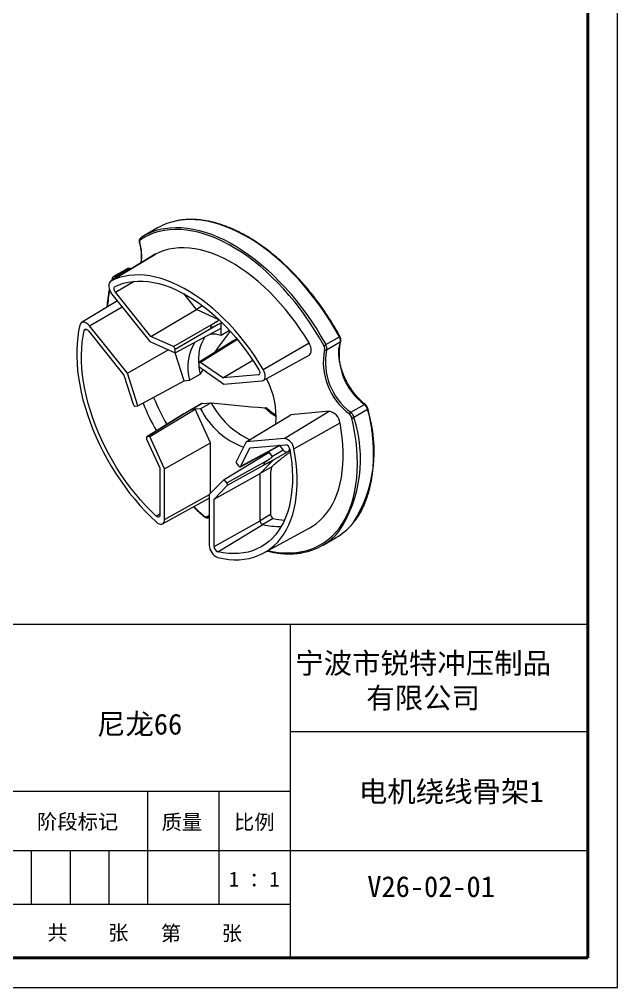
# Model space of a CAD drawing. Header units: millimetres. Extents: x 2517 to 4431, y 863 to 2540.
# Drawn here: x 3573.9 to 3614.1, y 1207.2 to 1272.3 of the extents above; entities that cross this region are included whole.
import ezdxf

# ---------------------------------------------------------------- set-up
doc = ezdxf.new("R2010")
doc.units = ezdxf.units.MM
for name, color, linetype, lineweight in [('实线', 7, 'Continuous', 25), ('引导线', 6, 'Continuous', 9), ('文本', 3, 'Continuous', 15), ('粗实线', 9, 'Continuous', 50)]:
    doc.layers.add(name, color=color, linetype=linetype, lineweight=lineweight)
doc.styles.get("Standard").update_dxf_attribs({"font": 'simfang.ttf'})

msp = doc.modelspace()

# ---------------------------------------------------------------- linework, layer by layer
at = {"color": 7, "linetype": 'Continuous', "lineweight": 25}
for p, q in [((3583.1935, 1258.2579), (3582.2743, 1257.7272)), ((3583.0291, 1256.4861), (3580.0265, 1254.6661)), ((3580.037, 1254.672), (3583.0408, 1256.4928)), ((3583.0408, 1256.4928), (3583.0291, 1256.4861)), ((3581.1517, 1255.5177), (3580.2324, 1254.9871)), ((3581.3016, 1255.5217), (3580.3824, 1254.991)), ((3580.1342, 1254.8595), (3580.0876, 1254.7031)), ((3580.1219, 1253.8127), (3582.6772, 1250.6339)), ((3582.7468, 1250.9715), (3580.3631, 1253.9369)), ((3580.4877, 1253.3576), (3578.082, 1251.8993)), ((3586.2171, 1253.0245), (3585.799, 1252.7831)), ((3582.7468, 1250.9715), (3585.799, 1252.7831)), ((3587.3044, 1252.0968), (3585.799, 1252.7831)), ((3581.1746, 1248.4959), (3578.6192, 1251.6748)), ((3584.2499, 1250.2862), (3587.094, 1251.9344)), ((3587.2111, 1251.745), (3584.367, 1250.0968)), ((3587.4606, 1251.5329), (3587.4606, 1251.8442)), ((3578.5423, 1251.3462), (3580.926, 1248.3809)), ((3584.2499, 1250.2862), (3582.7468, 1250.9715)), ((3584.367, 1249.8635), (3587.4606, 1251.5329)), ((3587.4606, 1251.043), (3587.4606, 1251.5329)), ((3588.0287, 1251.3709), (3587.4606, 1251.043)), ((3582.6772, 1250.6339), (3584.367, 1249.8635)), ((3588.3192, 1250.693), (3585.9878, 1249.2462)), ((3588.5205, 1250.8092), (3588.3192, 1250.693)), ((3590.2881, 1248.7542), (3593.3654, 1250.5325)), ((3594.4859, 1250.4231), (3595.4052, 1250.9538)), ((3595.4642, 1250.5866), (3594.545, 1250.0559)), ((3581.1746, 1248.4959), (3583.911, 1250.0714)), ((3584.367, 1249.8635), (3584.367, 1250.0968)), ((3584.9742, 1247.9951), (3584.3823, 1249.8717)), ((3590.2909, 1248.0189), (3593.3685, 1249.709)), ((3585.9581, 1249.1783), (3585.9581, 1248.945)), ((3587.5783, 1248.1824), (3586.0752, 1249.2325)), ((3587.5783, 1248.1824), (3589.581, 1249.389)), ((3580.926, 1248.3809), (3581.5408, 1246.4317)), ((3581.8657, 1246.3045), (3581.1746, 1248.4959)), ((3585.3416, 1248.028), (3586.0487, 1248.4362)), ((3585.9581, 1248.945), (3587.6479, 1247.7644)), ((3589.962, 1248.3955), (3587.5783, 1248.1824)), ((3581.8657, 1246.3045), (3584.9742, 1247.9951)), ((3584.9742, 1247.9951), (3585.3416, 1248.028)), ((3587.6479, 1247.7644), (3590.2032, 1247.9929)), ((3586.1694, 1246.4646), (3585.19, 1245.8992)), ((3586.1903, 1246.4688), (3585.4832, 1246.0606)), ((3586.7912, 1246.5225), (3586.084, 1246.1143)), ((3586.1903, 1246.4688), (3586.7912, 1246.5225)), ((3596.1653, 1245.8797), (3597.0845, 1246.4104)), ((3581.6907, 1246.2889), (3581.8657, 1246.3045)), ((3584.9624, 1245.7654), (3582.4631, 1244.231)), ((3585.2102, 1245.9109), (3582.4862, 1244.2385)), ((3582.6612, 1244.2541), (3585.7166, 1246.0815)), ((3584.9633, 1245.7637), (3585.2102, 1245.9109)), ((3585.7166, 1246.0815), (3585.4832, 1246.0606)), ((3586.084, 1246.1143), (3585.7166, 1246.0815)), ((3586.7535, 1243.8348), (3585.7166, 1246.0815)), ((3591.7059, 1244.12), (3594.7199, 1245.9436)), ((3594.7199, 1245.9436), (3592.1496, 1245.7138)), ((3597.3048, 1246.0576), (3596.3856, 1245.5269)), ((3589.1505, 1243.8915), (3592.1496, 1245.7138)), ((3592.356, 1243.4244), (3595.4481, 1245.1645)), ((3582.4534, 1244.0793), (3583.3418, 1242.1545)), ((3582.6612, 1244.2541), (3582.4862, 1244.2385)), ((3583.6599, 1242.0903), (3582.6612, 1244.2541)), ((3583.6599, 1242.0903), (3586.7535, 1243.8348)), ((3586.7535, 1240.4448), (3586.7535, 1243.8348)), ((3589.1505, 1243.8915), (3588.4594, 1242.498)), ((3591.7059, 1244.12), (3589.1505, 1243.8915)), ((3587.6639, 1241.3661), (3590.6896, 1243.2106)), ((3588.7612, 1242.2252), (3591.27, 1243.579)), ((3588.7843, 1242.25), (3589.3991, 1243.4895)), ((3589.3991, 1243.4895), (3591.7828, 1243.7027)), ((3590.6896, 1243.2106), (3590.6587, 1243.2491)), ((3590.923, 1242.9203), (3590.6896, 1243.2106)), ((3591.6301, 1243.3285), (3590.923, 1242.9203)), ((3591.9444, 1243.222), (3590.9667, 1242.6576)), ((3591.3794, 1243.6404), (3591.6301, 1243.3285)), ((3591.4114, 1243.6588), (3591.4332, 1243.6714)), ((3592.0171, 1243.2476), (3591.9444, 1243.222)), ((3587.8389, 1241.1484), (3590.7056, 1242.7385)), ((3590.7383, 1242.5415), (3587.8717, 1240.9515)), ((3590.0769, 1241.7571), (3590.9667, 1242.6576)), ((3583.3418, 1242.1545), (3583.3418, 1238.9761)), ((3583.6599, 1238.6829), (3583.6599, 1242.0903)), ((3588.4594, 1242.498), (3588.6344, 1242.2803)), ((3590.8606, 1242.2094), (3590.0769, 1241.7571)), ((3587.6639, 1241.3661), (3586.6652, 1240.3553)), ((3586.9833, 1240.0523), (3590.0769, 1241.7571)), ((3587.8389, 1241.1484), (3587.6639, 1241.3661)), ((3590.0769, 1238.5985), (3590.0769, 1241.7571)), ((3590.784, 1241.7578), (3590.784, 1239.0067)), ((3586.9833, 1240.0523), (3587.8717, 1240.9515)), ((3583.5266, 1238.3946), (3586.6042, 1240.0846)), ((3586.6652, 1240.3553), (3586.6652, 1236.948)), ((3586.9833, 1236.8739), (3586.9833, 1240.0523)), ((3586.6374, 1238.8169), (3586.6652, 1238.8329)), ((3586.6535, 1238.8278), (3586.6379, 1238.8172)), ((3586.6652, 1238.8369), (3586.6535, 1238.8278)), ((3590.784, 1239.0067), (3590.0769, 1238.5985)), ((3590.9668, 1238.745), (3590.2597, 1238.3368)), ((3586.9833, 1236.8739), (3590.0769, 1238.5985)), ((3587.2347, 1236.514), (3590.2597, 1238.3368)), ((3590.3345, 1236.4301), (3593.4122, 1238.1201)), ((3594.2733, 1236.942), (3595.1926, 1237.4727))]:
    msp.add_line(p, q, dxfattribs=at)
at = {"color": 8, "linetype": 'Continuous', "lineweight": 25}
for p, q in [((3581.3886, 1255.4917), (3581.3016, 1255.5217)), ((3580.3407, 1254.8565), (3580.3242, 1254.8626)), ((3580.3824, 1254.991), (3580.4983, 1254.952)), ((3580.1589, 1254.7888), (3580.1428, 1254.7365)), ((3580.3631, 1253.9369), (3581.6247, 1254.6744)), ((3585.799, 1252.7831), (3584.944, 1253.8467)), ((3578.6192, 1251.6748), (3580.8107, 1252.9559)), ((3587.3101, 1252.1), (3587.3044, 1252.0968)), ((3587.5322, 1251.8855), (3587.4606, 1251.8442)), ((3578.2556, 1251.3678), (3578.4053, 1251.4507)), ((3588.553, 1250.7702), (3586.0752, 1249.2325)), ((3589.962, 1248.3955), (3590.0355, 1248.4399)), ((3588.7843, 1242.25), (3591.4154, 1243.6698)), ((3583.6599, 1238.6829), (3586.6716, 1240.3618)), ((3583.0904, 1238.9064), (3583.3418, 1239.0548)), ((3586.5288, 1238.8708), (3586.6652, 1238.9621)), ((3586.6535, 1238.8278), (3586.6652, 1238.8345))]:
    msp.add_line(p, q, dxfattribs=at)
at = {"color": 8, "linetype": 'Continuous', "lineweight": 25, "flags": 128}
for points in [[(3595.4052, 1250.9538), (3595.1098, 1251.473), (3594.7999, 1251.9832), (3594.476, 1252.4833), (3594.139, 1252.9719), (3593.7898, 1253.4478), (3593.4292, 1253.9099), (3593.0581, 1254.3571), (3592.6774, 1254.7881), (3592.2881, 1255.202), (3591.8911, 1255.5977), (3591.4874, 1255.9743), (3591.0781, 1256.3308), (3590.664, 1256.6662), (3590.2464, 1256.9799), (3589.8261, 1257.271), (3589.4042, 1257.5388), (3588.9819, 1257.7827), (3588.56, 1258.0019), (3588.1397, 1258.1961), (3587.7221, 1258.3646), (3587.3081, 1258.5071), (3586.8987, 1258.6233), (3586.495, 1258.7128), (3586.098, 1258.7754), (3585.7087, 1258.811), (3585.328, 1258.8195), (3584.9569, 1258.8008), (3584.5963, 1258.7551), (3584.47, 1258.7321)], [(3583.557, 1258.2027), (3583.6771, 1258.2244), (3584.0377, 1258.2702), (3584.4088, 1258.2888), (3584.7895, 1258.2804), (3585.1788, 1258.2448), (3585.5758, 1258.1821), (3585.9795, 1258.0926), (3586.3888, 1257.9765), (3586.8028, 1257.8339), (3587.2205, 1257.6654), (3587.6408, 1257.4713), (3588.0626, 1257.252), (3588.485, 1257.0082), (3588.9069, 1256.7404), (3589.3271, 1256.4493), (3589.7448, 1256.1356), (3590.1588, 1255.8001), (3590.5682, 1255.4436), (3590.9719, 1255.0671), (3591.3688, 1254.6713), (3591.7582, 1254.2574), (3592.1388, 1253.8264), (3592.5099, 1253.3793), (3592.8706, 1252.9171), (3593.2198, 1252.4412), (3593.5567, 1251.9526), (3593.8806, 1251.4526), (3594.1906, 1250.9423), (3594.4859, 1250.4231)], [(3581.9985, 1257.2449), (3581.9869, 1257.2477), (3581.9784, 1257.2521), (3581.9734, 1257.2577), (3581.9725, 1257.2601)], [(3597.3048, 1246.0576), (3597.3173, 1246.0658), (3597.3268, 1246.0743), (3597.3327, 1246.0828), (3597.335, 1246.0908), (3597.3347, 1246.0951)], [(3590.6256, 1236.5899), (3590.8928, 1236.534), (3591.2862, 1236.4729), (3591.672, 1236.4385), (3592.0492, 1236.4311), (3592.4169, 1236.4506), (3592.7741, 1236.4969), (3593.12, 1236.57), (3593.4537, 1236.6696), (3593.7744, 1236.7956), (3594.0813, 1236.9476), (3594.3736, 1237.1252), (3594.6506, 1237.3281), (3594.9117, 1237.5556), (3595.1562, 1237.8072), (3595.3834, 1238.0824), (3595.5928, 1238.3804), (3595.7839, 1238.7004), (3595.9562, 1239.0418), (3596.1094, 1239.4036), (3596.2429, 1239.7849), (3596.3565, 1240.1849), (3596.4499, 1240.6024), (3596.5229, 1241.0366), (3596.5753, 1241.4862), (3596.6069, 1241.9503), (3596.6177, 1242.4276), (3596.6076, 1242.9169), (3596.5767, 1243.4171), (3596.5251, 1243.9269), (3596.4529, 1244.445), (3596.3602, 1244.9702), (3596.2473, 1245.5011)], [(3585.6155, 1239.5416), (3585.9135, 1239.2654), (3586.3193, 1238.9111)]]:
    msp.add_lwpolyline(points, dxfattribs=at)
at = {"color": 7, "linetype": 'Continuous', "lineweight": 25, "flags": 128}
for points in [[(3594.3634, 1250.3566), (3594.0706, 1250.8714), (3593.7632, 1251.3774), (3593.442, 1251.8733), (3593.1078, 1252.3578), (3592.7615, 1252.8298), (3592.4039, 1253.2881), (3592.0359, 1253.7315), (3591.6584, 1254.1589), (3591.2723, 1254.5694), (3590.8787, 1254.9618), (3590.4784, 1255.3352), (3590.0724, 1255.6887), (3589.6618, 1256.0214), (3589.2476, 1256.3325), (3588.8309, 1256.6212), (3588.4125, 1256.8867), (3587.9937, 1257.1285), (3587.5754, 1257.346), (3587.1586, 1257.5385), (3586.7444, 1257.7056), (3586.3338, 1257.847), (3585.9279, 1257.9622), (3585.5276, 1258.0509), (3585.1339, 1258.113), (3584.7478, 1258.1483), (3584.3703, 1258.1567), (3584.0023, 1258.1382), (3583.6447, 1258.0928), (3583.2984, 1258.0207), (3582.9642, 1257.922), (3582.643, 1257.7969), (3582.3356, 1257.6459), (3582.0428, 1257.4691)], [(3593.3654, 1250.5325), (3593.0745, 1251.0059), (3592.7701, 1251.4689), (3592.453, 1251.9203), (3592.1241, 1252.3589), (3591.7843, 1252.7834), (3591.4346, 1253.1927), (3591.0758, 1253.5856), (3590.7092, 1253.961), (3590.3355, 1254.3179), (3589.9559, 1254.6553), (3589.5715, 1254.9722), (3589.1832, 1255.2678), (3588.7923, 1255.5413), (3588.3997, 1255.7918), (3588.0065, 1256.0188), (3587.6139, 1256.2215), (3587.223, 1256.3995), (3586.8347, 1256.5521), (3586.4503, 1256.679), (3586.0707, 1256.7799), (3585.6971, 1256.8544), (3585.3304, 1256.9024), (3584.9717, 1256.9236), (3584.6219, 1256.9182), (3584.2821, 1256.886), (3583.9532, 1256.8271), (3583.6361, 1256.7418), (3583.3317, 1256.6302), (3583.0408, 1256.4928)], [(3590.2881, 1248.7542), (3589.9993, 1249.2242), (3589.697, 1249.6839), (3589.3822, 1250.1321), (3589.0556, 1250.5676), (3588.7183, 1250.9891), (3588.371, 1251.3954), (3588.0148, 1251.7855), (3587.6508, 1252.1583), (3587.2798, 1252.5126), (3586.9029, 1252.8476), (3586.5212, 1253.1623), (3586.1357, 1253.4558), (3585.7475, 1253.7273), (3585.3577, 1253.9761), (3584.9674, 1254.2015), (3584.5776, 1254.4027), (3584.1894, 1254.5794), (3583.8039, 1254.731), (3583.4222, 1254.857), (3583.0453, 1254.9571), (3582.6743, 1255.0311), (3582.3103, 1255.0787), (3581.9541, 1255.0999), (3581.6068, 1255.0944), (3581.2695, 1255.0624), (3580.9429, 1255.004), (3580.6281, 1254.9193), (3580.3258, 1254.8085), (3580.037, 1254.672)], [(3580.037, 1254.672), (3579.9719, 1254.6187), (3579.9267, 1254.539), (3579.9036, 1254.4374), (3579.9041, 1254.3191), (3579.928, 1254.1906), (3579.9741, 1254.0587), (3580.0399, 1253.9305), (3580.1219, 1253.8127)], [(3580.3631, 1253.9369), (3580.3267, 1253.9891), (3580.2977, 1254.046), (3580.2774, 1254.1044), (3580.2671, 1254.1613), (3580.2672, 1254.2136), (3580.2778, 1254.2583), (3580.2984, 1254.2931), (3580.3277, 1254.316)], [(3580.3277, 1254.316), (3580.6124, 1254.4422), (3580.9102, 1254.5429), (3581.2202, 1254.6176), (3581.5416, 1254.6663), (3581.8734, 1254.6887), (3582.2146, 1254.6848), (3582.5643, 1254.6547), (3582.9214, 1254.5983), (3583.285, 1254.5159), (3583.654, 1254.4078), (3584.0273, 1254.2741), (3584.4039, 1254.1153), (3584.7827, 1253.9319), (3585.1626, 1253.7244), (3585.5424, 1253.4934), (3585.9212, 1253.2394), (3586.2978, 1252.9634), (3586.6711, 1252.666), (3587.0401, 1252.3482), (3587.4037, 1252.0108), (3587.7608, 1251.6548), (3588.1105, 1251.2812), (3588.4517, 1250.8911), (3588.7835, 1250.4856), (3589.1049, 1250.0659), (3589.4149, 1249.6332), (3589.7127, 1249.1888), (3589.9974, 1248.7338)], [(3577.9691, 1251.7298), (3577.8861, 1251.3372), (3577.8233, 1250.9286), (3577.7809, 1250.505), (3577.7589, 1250.0676), (3577.7576, 1249.6176), (3577.7768, 1249.1563), (3577.8165, 1248.685), (3577.8767, 1248.2049), (3577.957, 1247.7174), (3578.0574, 1247.2238), (3578.1775, 1246.7256), (3578.317, 1246.2241), (3578.4755, 1245.7206), (3578.6526, 1245.2167), (3578.8478, 1244.7137), (3579.0605, 1244.2129), (3579.2902, 1243.7158), (3579.5361, 1243.2238), (3579.7977, 1242.7382), (3580.0742, 1242.2604), (3580.3649, 1241.7917), (3580.6688, 1241.3335), (3580.9853, 1240.8868), (3581.3133, 1240.4532), (3581.652, 1240.0336), (3582.0005, 1239.6293), (3582.3578, 1239.2414), (3582.7228, 1238.8711), (3583.0946, 1238.5192)], [(3578.6192, 1251.6748), (3578.5254, 1251.7757), (3578.4248, 1251.8544), (3578.3228, 1251.9067), (3578.2248, 1251.9299), (3578.1361, 1251.9225), (3578.0614, 1251.8852), (3578.0047, 1251.8197), (3577.9691, 1251.7298)], [(3583.0904, 1238.9064), (3582.7302, 1239.2538), (3582.3769, 1239.6194), (3582.0316, 1240.0019), (3581.6953, 1240.4003), (3581.3689, 1240.8135), (3581.0535, 1241.2403), (3580.7499, 1241.6794), (3580.4589, 1242.1296), (3580.1815, 1242.5897), (3579.9184, 1243.0581), (3579.6703, 1243.5338), (3579.438, 1244.0151), (3579.2222, 1244.5009), (3579.0235, 1244.9896), (3578.8424, 1245.4799), (3578.6794, 1245.9704), (3578.5351, 1246.4596), (3578.4098, 1246.9462), (3578.304, 1247.4288), (3578.2178, 1247.9059), (3578.1516, 1248.3762), (3578.1055, 1248.8384), (3578.0798, 1249.291), (3578.0743, 1249.7329), (3578.0893, 1250.1628), (3578.1245, 1250.5793), (3578.18, 1250.9814), (3578.2556, 1251.3678)], [(3578.2556, 1251.3678), (3578.2708, 1251.4082), (3578.2955, 1251.4378), (3578.3284, 1251.4549), (3578.3675, 1251.4586), (3578.4109, 1251.4487), (3578.4561, 1251.4257), (3578.5007, 1251.391), (3578.5423, 1251.3462)], [(3593.3685, 1249.709), (3593.4213, 1249.7485), (3593.4729, 1249.8199), (3593.5055, 1249.9124), (3593.5178, 1250.022), (3593.5091, 1250.1441), (3593.4798, 1250.2736), (3593.4312, 1250.4049), (3593.3654, 1250.5325)], [(3585.9675, 1248.9384), (3585.9923, 1248.748), (3586.0487, 1248.4362)], [(3589.9974, 1248.7338), (3590.0267, 1248.677), (3590.0473, 1248.6185), (3590.0579, 1248.5615), (3590.058, 1248.5091), (3590.0477, 1248.4642), (3590.0274, 1248.4291), (3589.9984, 1248.4058), (3589.962, 1248.3955)], [(3590.2032, 1247.9929), (3590.2852, 1248.016), (3590.351, 1248.0682), (3590.3971, 1248.1469), (3590.421, 1248.2478), (3590.4215, 1248.3656), (3590.3984, 1248.4938), (3590.3532, 1248.6257), (3590.2881, 1248.7542)], [(3593.4122, 1238.1201), (3593.6064, 1238.235), (3593.8698, 1238.4199), (3594.1176, 1238.6294), (3594.3489, 1238.8629), (3594.5631, 1239.1199), (3594.7597, 1239.3996), (3594.938, 1239.7012), (3595.0977, 1240.0239), (3595.2382, 1240.3668), (3595.3592, 1240.7289), (3595.4603, 1241.1093), (3595.5412, 1241.5069), (3595.6018, 1241.9205), (3595.6418, 1242.349), (3595.6611, 1242.7913), (3595.6598, 1243.246), (3595.6377, 1243.7121), (3595.595, 1244.188), (3595.5317, 1244.6726), (3595.4481, 1245.1645)], [(3587.2305, 1236.1316), (3587.6023, 1236.0542), (3587.9673, 1236.0031), (3588.3246, 1235.9785), (3588.6731, 1235.9804), (3589.0118, 1236.0089), (3589.3398, 1236.0638), (3589.6563, 1236.1451), (3589.9602, 1236.2525), (3590.2509, 1236.3856), (3590.5274, 1236.5442), (3590.789, 1236.7277), (3591.0349, 1236.9357), (3591.2646, 1237.1676), (3591.4773, 1237.4228), (3591.6725, 1237.7005), (3591.8496, 1238), (3592.0081, 1238.3204), (3592.1476, 1238.6608), (3592.2677, 1239.0204), (3592.3681, 1239.398), (3592.4484, 1239.7927), (3592.5086, 1240.2034), (3592.5483, 1240.6289), (3592.5675, 1241.068), (3592.5662, 1241.5196), (3592.5442, 1241.9823), (3592.5018, 1242.4549), (3592.439, 1242.936), (3592.356, 1243.4244)], [(3592.0695, 1243.3932), (3592.1451, 1242.9195), (3592.2006, 1242.4534), (3592.2358, 1241.9961), (3592.2508, 1241.549), (3592.2454, 1241.1134), (3592.2196, 1240.6905), (3592.1735, 1240.2815), (3592.1073, 1239.8876), (3592.0211, 1239.51), (3591.9153, 1239.1497), (3591.79, 1238.8078), (3591.6457, 1238.4851), (3591.4827, 1238.1828), (3591.3016, 1237.9016), (3591.1029, 1237.6423), (3590.8871, 1237.4058), (3590.6548, 1237.1926), (3590.4067, 1237.0033), (3590.1436, 1236.8386), (3589.8662, 1236.6989), (3589.5752, 1236.5846), (3589.2716, 1236.4961), (3588.9562, 1236.4335), (3588.6298, 1236.3971), (3588.2935, 1236.3869), (3587.9482, 1236.4031), (3587.5949, 1236.4455), (3587.2347, 1236.514)], [(3586.6042, 1240.0846), (3586.662, 1240.1292), (3586.6652, 1240.1326)], [(3583.3418, 1238.9761), (3583.3365, 1238.9272), (3583.321, 1238.887), (3583.296, 1238.8578), (3583.263, 1238.841), (3583.2237, 1238.8377), (3583.1802, 1238.848), (3583.135, 1238.8713), (3583.0904, 1238.9064)], [(3583.0946, 1238.5192), (3583.1954, 1238.4414), (3583.2973, 1238.3902), (3583.395, 1238.3682), (3583.4833, 1238.3767), (3583.5574, 1238.4152), (3583.6133, 1238.4817), (3583.6481, 1238.5725), (3583.6599, 1238.6829)]]:
    msp.add_lwpolyline(points, dxfattribs=at)
at = {"color": 7, "linetype": 'Continuous', "lineweight": 25}
for centre, radius, start, end in [((3584.3302, 1254.1541), 4.1217, 100.811881, 123.391816), ((3585.2496, 1254.679), 4.1275, 100.887323, 119.876839), ((3582.1854, 1257.3245), 0.2032, 134.589388, 203.072155), ((3582.115, 1257.5229), 0.09, 126.264163, 216.679585), ((3580.2718, 1254.7579), 0.117, 63.432286, 164.715955), ((3580.4573, 1254.8797), 0.1342, 123.929641, 187.313422), ((3586.881, 1249.0921), 2.0352, 73.450782, 95.30296), ((3588.3152, 1248.9149), 3.1031, 147.515402, 196.609), ((3588.7741, 1249.4269), 2.8435, 147.760122, 187.978394), ((3593.1391, 1252.7556), 2.6934, 297.038002, 300.003655), ((3594.0662, 1250.1675), 0.3522, 345.807412, 32.46161), ((3594.0897, 1250.1711), 0.4696, 345.807412, 32.46161), ((3599.5697, 1249.777), 4.1846, 168.845331, 233.566029), ((3595.0089, 1250.7017), 0.4696, 345.807412, 32.46161), ((3598.6549, 1249.2465), 4.3284, 168.881676, 233.529684), ((3594.4942, 1250.1653), 0.1207, 224.249016, 294.902098), ((3598.6774, 1249.2568), 4.2089, 169.055393, 233.355967), ((3585.6733, 1245.5348), 5.4856, 355.469147, 28.301215), ((3597.853, 1252.8801), 16.895, 202.213524, 209.236629), ((3598.5844, 1253.3003), 16.922, 202.290509, 209.156807), ((3591.7229, 1249.0856), 5.558, 207.460911, 245.223212), ((3596.6712, 1245.9071), 0.6513, 13.361024, 50.606151), ((3590.767, 1248.4562), 5.2358, 206.568989, 249.980872), ((3594.5679, 1245.0718), 0.885, 6.015131, 80.112566), ((3596.2616, 1245.722), 0.1848, 121.412391, 166.302245), ((3595.7721, 1245.3883), 0.4885, 13.361024, 50.606151), ((3595.752, 1245.3764), 0.6513, 13.361024, 50.606151), ((3596.2783, 1245.7188), 0.2198, 261.88473, 299.212957), ((3591.561, 1243.333), 0.8002, 6.558197, 79.5695), ((3591.7185, 1243.3555), 0.3531, 6.125402, 79.503951), ((3586.4491, 1239.0214), 0.1704, 220.335677, 297.881277), ((3586.6145, 1238.9171), 0.0974, 208.327351, 293.577543), ((3591.0707, 1239.0122), 0.2867, 181.103393, 248.758141), ((3592.1081, 1243.7564), 5.1397, 257.169781, 265.609963), ((3590.3636, 1238.604), 0.2867, 181.103393, 248.758141), ((3591.3576, 1243.0679), 4.8568, 256.934745, 271.685683), ((3593.0922, 1241.0797), 4.174, 300.212837, 320.386311), ((3592.2206, 1240.4982), 4.1048, 279.893932, 320.322989), ((3587.5646, 1236.9669), 0.8996, 181.206262, 248.195966), ((3587.3775, 1236.8815), 0.3943, 181.103393, 248.758141)]:
    msp.add_arc(centre, radius, start, end, dxfattribs=at)
at = {"color": 8, "linetype": 'Continuous', "lineweight": 25}
for centre, radius, start, end in [((3578.8793, 1256.3411), 3.2475, 352.598354, 16.158105), ((3581.2307, 1255.3654), 0.1716, 65.597955, 117.416996), ((3581.3316, 1255.4758), 0.0548, 71.916809, 123.224801), ((3580.2012, 1254.8432), 0.0689, 166.28338, 232.196547), ((3580.3117, 1254.8319), 0.1741, 66.051795, 117.901432), ((3588.6612, 1252.2963), 8.8671, 168.503702, 175.760178), ((3595.2793, 1251.1947), 0.2718, 297.587756, 306.5162), ((3595.4354, 1250.6392), 0.06, 298.736522, 338.479151), ((3597.1134, 1246.3754), 0.0454, 63.382651, 129.509906), ((3593.7728, 1249.8308), 4.9751, 227.122434, 238.495338), ((3588.8222, 1243.2802), 8.9258, 326.99623, 18.129488), ((3587.9123, 1242.7501), 8.9167, 326.874857, 18.144469), ((3586.3513, 1238.8984), 0.0345, 158.304415, 221.709041)]:
    msp.add_arc(centre, radius, start, end, dxfattribs=at)
at = {"color": 7, "linetype": 'Continuous', "lineweight": 25}
for centre, major_axis, ratio, start_param, end_param in [((3579.2172, 1247.2486), (8.0882, 4.8473), 0.0135011, 6.0458244, 6.2924836), ((3579.2172, 1247.2486), (8.2432, 4.5968), 0.0151125, 6.274758, 6.5214173), ((3587.8035, 1247.2926), (4.0491, 6.6443), 0.2690752, 1.0928152, 1.3415407), ((3584.2609, 1250.158), (-0.075, 0.1299), 0.5775769, 3.9272768, 5.6024547), ((3586.0642, 1249.117), (-0.075, 0.13), 0.5771863, 5.3933533, 7.0685311), ((3587.8035, 1247.2926), (4.0491, 6.6443), 0.2690752, 1.5156327, 1.5626632), ((3581.6377, 1246.4256), (-0.075, 0.1299), 0.5774969, 1.2048029, 2.8799807), ((3586.506, 1246.428), (0.3386, -0.0343), 0.073042, 2.7788773, 3.0405954), ((3587.949, 1246.9176), (7.0383, -0.7135), 0.072975, 4.5545304, 5.0735789), ((3577.4519, 1241.2012), (8.0322, 4.8592), 0.0057553, 0.0117667, 0.2584259), ((3582.5393, 1244.1018), (-0.075, 0.1299), 0.5773016, 6.0213256, 7.6965034), ((3591.8044, 1243.3693), (0.2051, -0.0922), 0.6239313, 4.0279068, 5.7034229), ((3582.7503, 1238.1425), (8.1731, 4.7773), 0.0204228, 6.0395737, 6.2862329), ((3582.7503, 1238.1425), (8.2168, 4.5158), 0.0035939, 6.2710935, 6.5177528), ((3588.6874, 1242.3558), (-0.075, 0.13), 0.5772661, 1.8331212, 3.508299), ((3587.7858, 1241.073), (-0.075, 0.1299), 0.5774614, 3.2986119, 4.9737897)]:
    msp.add_ellipse(centre, major_axis=major_axis, ratio=ratio, start_param=start_param, end_param=end_param, dxfattribs=at)
for points, knots in [([(3595.441, 1250.9762), (3595.3939, 1251.061), (3595.2574, 1251.3069), (3595.0214, 1251.7084), (3594.7296, 1252.1774), (3594.4258, 1252.6371), (3594.1111, 1253.0868), (3593.7859, 1253.5254), (3593.451, 1253.9521), (3593.107, 1254.3659), (3592.7548, 1254.7659), (3592.3949, 1255.1513), (3592.0283, 1255.5212), (3591.6556, 1255.875), (3591.2777, 1256.2118), (3590.8953, 1256.5309), (3590.5092, 1256.8316), (3590.1202, 1257.1134), (3589.7292, 1257.3755), (3589.337, 1257.6174), (3588.9443, 1257.8386), (3588.552, 1258.0386), (3588.161, 1258.217), (3587.7721, 1258.3733), (3587.386, 1258.5072), (3587.0037, 1258.6184), (3586.6259, 1258.7067), (3586.2535, 1258.7717), (3585.8873, 1258.8134), (3585.5281, 1258.8316), (3585.1765, 1258.827), (3584.8346, 1258.7962), (3584.6059, 1258.7663), (3584.4942, 1258.7402), (3584.4903, 1258.7393)], [0, 0, 0, 0, 0.0172257, 0.0499365, 0.0826495, 0.1153629, 0.1480771, 0.1807925, 0.2135092, 0.2462277, 0.2789483, 0.3116714, 0.3443971, 0.3771259, 0.409858, 0.4425935, 0.4753326, 0.5080755, 0.5408219, 0.5735717, 0.6063245, 0.6390795, 0.6718358, 0.7045912, 0.7373437, 0.7700905, 0.8028282, 0.8355529, 0.8682599, 0.9009445, 0.9336017, 0.9662274, 0.9988184, 1, 1, 1, 1]), ([(3582.0582, 1257.5933), (3582.0445, 1257.5826), (3582.0123, 1257.5574), (3581.9779, 1257.5011), (3581.9575, 1257.4291), (3581.954, 1257.3477), (3581.9664, 1257.2893), (3581.9725, 1257.2601)], [0, 0, 0, 0, 0.1497799, 0.3504634, 0.5562529, 0.7777303, 1, 1, 1, 1]), ([(3581.9725, 1257.2601), (3581.9836, 1257.2166), (3582.0157, 1257.0901), (3582.0561, 1256.8836), (3582.0874, 1256.6445), (3582.1012, 1256.4139), (3582.0966, 1256.1946), (3582.0812, 1256.0208), (3582.0612, 1255.9263), (3582.0547, 1255.8954)], [0, 0, 0, 0, 0.0874573, 0.2541127, 0.4206582, 0.5870447, 0.7532834, 0.9194184, 1, 1, 1, 1]), ([(3581.3488, 1255.5279), (3581.3329, 1255.5329), (3581.2935, 1255.5455), (3581.2305, 1255.5462), (3581.1768, 1255.5351), (3581.1541, 1255.5173), (3581.1494, 1255.5135)], [0, 0, 0, 0, 0.2341706, 0.5802076, 0.9113577, 1, 1, 1, 1]), ([(3581.4122, 1255.506), (3581.4097, 1255.5067), (3581.389, 1255.5124), (3581.3676, 1255.5206), (3581.3488, 1255.5279)], [0, 0, 0, 0, 0.11749, 1, 1, 1, 1]), ([(3580.2304, 1254.983), (3580.215, 1254.9731), (3580.1799, 1254.9506), (3580.1504, 1254.9042), (3580.1383, 1254.8708), (3580.1342, 1254.8595)], [0, 0, 0, 0, 0.3424531, 0.7788409, 1, 1, 1, 1]), ([(3579.9491, 1254.1338), (3579.9315, 1254.0499), (3579.8863, 1253.8339), (3579.8349, 1253.4692), (3579.7983, 1253.1522), (3579.7882, 1252.9692), (3579.7862, 1252.9324)], [0, 0, 0, 0, 0.2199523, 0.5663274, 0.9127729, 1, 1, 1, 1]), ([(3587.094, 1251.9344), (3587.0253, 1251.8878), (3586.9577, 1251.8403), (3586.8613, 1251.7639), (3586.83, 1251.7377), (3586.7864, 1251.6945), (3586.7723, 1251.6795), (3586.7541, 1251.6544), (3586.7484, 1251.6456), (3586.7401, 1251.6258), (3586.7367, 1251.6118), (3586.7547, 1251.5925), (3586.7673, 1251.5917), (3586.789, 1251.5907), (3586.7996, 1251.5916), (3586.8306, 1251.5957), (3586.8506, 1251.6005), (3586.9099, 1251.6168), (3586.9483, 1251.6307), (3587.0624, 1251.6753), (3587.1369, 1251.7094), (3587.2111, 1251.745)], [0, 0, 0, 0, 0.25, 0.25, 0.375, 0.375, 0.4375, 0.4375, 0.46875, 0.46875, 0.5, 0.5, 0.53125, 0.53125, 0.5625, 0.5625, 0.625, 0.625, 0.75, 0.75, 1, 1, 1, 1]), ([(3595.4911, 1250.6171), (3595.4961, 1250.6328), (3595.5091, 1250.6738), (3595.5127, 1250.7485), (3595.4986, 1250.8393), (3595.4717, 1250.9172), (3595.4486, 1250.9616), (3595.441, 1250.9762)], [0, 0, 0, 0, 0.1464611, 0.3821773, 0.6280043, 0.877783, 1, 1, 1, 1]), ([(3588.3192, 1250.693), (3588.3191, 1250.6929), (3588.3189, 1250.6928), (3588.3206, 1250.6936), (3588.324, 1250.6952), (3588.3301, 1250.698), (3588.3447, 1250.7047), (3588.3974, 1250.729), (3588.4612, 1250.7583), (3588.5111, 1250.7832), (3588.5271, 1250.7912)], [0, 0, 0, 0, 0.015417, 0.0373873, 0.0594681, 0.0847805, 0.1261835, 0.2466366, 0.7585217, 1, 1, 1, 1]), ([(3597.1338, 1246.4159), (3597.1005, 1246.4426), (3597.0037, 1246.5202), (3596.846, 1246.6625), (3596.6637, 1246.8473), (3596.488, 1247.0474), (3596.3207, 1247.2609), (3596.1631, 1247.4859), (3596.0166, 1247.7205), (3595.8824, 1247.9628), (3595.7619, 1248.2105), (3595.6559, 1248.4617), (3595.5654, 1248.714), (3595.4911, 1248.9653), (3595.4337, 1249.2134), (3595.3934, 1249.4561), (3595.3707, 1249.6912), (3595.3655, 1249.9169), (3595.3778, 1250.131), (3595.4074, 1250.3316), (3595.4468, 1250.4929), (3595.4791, 1250.5834), (3595.4911, 1250.6171)], [0, 0, 0, 0, 0.0274166, 0.0797, 0.1320291, 0.184392, 0.2367833, 0.289196, 0.3416223, 0.3940541, 0.4464822, 0.4988966, 0.5512888, 0.6036505, 0.6559742, 0.708253, 0.7604826, 0.8126631, 0.8648022, 0.916921, 0.9690461, 1, 1, 1, 1]), ([(3597.3347, 1246.0951), (3597.3302, 1246.112), (3597.3176, 1246.1601), (3597.2828, 1246.2388), (3597.2276, 1246.3243), (3597.1751, 1246.382), (3597.1422, 1246.409), (3597.1338, 1246.4159)], [0, 0, 0, 0, 0.1392043, 0.3955533, 0.6518446, 0.910446, 1, 1, 1, 1]), ([(3590.3875, 1246.185), (3590.4071, 1246.1836), (3590.4263, 1246.1819), (3590.4437, 1246.18), (3590.4583, 1246.1784), (3590.4719, 1246.1766), (3590.4828, 1246.1747)], [0, 0, 0, 0, 0.00006050247, 0.00006050247, 0.00006050247, 0.00011136818, 0.00011136818, 0.00011136818, 0.00011136818]), ([(3590.5258, 1246.1529), (3590.5251, 1246.1538), (3590.5147, 1246.1679), (3590.4983, 1246.1714), (3590.4828, 1246.1747)], [0, 0, 0, 0, 0.06244728, 1, 1, 1, 1]), ([(3591.1656, 1245.6621), (3591.0957, 1245.7086), (3590.9493, 1245.8059), (3590.7354, 1245.9708), (3590.5936, 1246.0949), (3590.5265, 1246.1537)], [0, 0, 0, 0, 0.3251606, 0.6808216, 1, 1, 1, 1]), ([(3596.3239, 1238.4348), (3596.3794, 1238.5023), (3596.506, 1238.6563), (3596.6854, 1238.9201), (3596.8648, 1239.2215), (3597.0274, 1239.5419), (3597.1735, 1239.88), (3597.3025, 1240.2351), (3597.4141, 1240.6065), (3597.5083, 1240.9934), (3597.5847, 1241.3949), (3597.6431, 1241.8101), (3597.6835, 1242.2382), (3597.7058, 1242.6781), (3597.71, 1243.1291), (3597.696, 1243.59), (3597.6639, 1244.06), (3597.6138, 1244.5379), (3597.5459, 1245.0229), (3597.4616, 1245.5052), (3597.3875, 1245.8638), (3597.3431, 1246.0581), (3597.3347, 1246.0951)], [0, 0, 0, 0, 0.04094328, 0.09347805, 0.14606865, 0.19871355, 0.25140819, 0.30414607, 0.3569198, 0.40972185, 0.46254521, 0.51538364, 0.5682319, 0.62108571, 0.67394168, 0.72679663, 0.77964891, 0.83249742, 0.88534144, 0.93818061, 0.98823541, 1, 1, 1, 1]), ([(3592.0516, 1243.1669), (3591.9918, 1243.128), (3591.931, 1243.0843), (3591.8158, 1242.999), (3591.7606, 1242.9567), (3591.5986, 1242.8304), (3591.4973, 1242.7486), (3591.2058, 1242.5095), (3591.0258, 1242.3559), (3590.8606, 1242.2094)], [0, 0, 0, 0, 0.125, 0.125, 0.25, 0.25, 0.5, 0.5, 1, 1, 1, 1]), ([(3591.4323, 1243.6713), (3591.4142, 1243.6607), (3591.3624, 1243.63), (3591.3062, 1243.5996), (3591.2696, 1243.5798)], [0, 0, 0, 0, 0.3482742, 1, 1, 1, 1]), ([(3592.0876, 1243.2644), (3592.0856, 1243.2644), (3592.0701, 1243.2648), (3592.0418, 1243.2557), (3592.0171, 1243.2476)], [0, 0, 0, 0, 0.12361719, 1, 1, 1, 1]), ([(3590.7056, 1242.7385), (3590.6354, 1242.6893), (3590.566, 1242.6389), (3590.4645, 1242.5569), (3590.4311, 1242.5287), (3590.3827, 1242.4821), (3590.3667, 1242.4659), (3590.3442, 1242.4388), (3590.3369, 1242.4294), (3590.324, 1242.4081), (3590.3169, 1242.3932), (3590.325, 1242.3733), (3590.3347, 1242.3729), (3590.3516, 1242.3724), (3590.3604, 1242.3737), (3590.3863, 1242.3789), (3590.4037, 1242.3844), (3590.4562, 1242.4031), (3590.4913, 1242.4185), (3590.5967, 1242.4674), (3590.6673, 1242.5039), (3590.7383, 1242.5415)], [0, 0, 0, 0, 0.25, 0.25, 0.375, 0.375, 0.4375, 0.4375, 0.46875, 0.46875, 0.5, 0.5, 0.53125, 0.53125, 0.5625, 0.5625, 0.625, 0.625, 0.75, 0.75, 1, 1, 1, 1]), ([(3590.8606, 1242.2094), (3590.8354, 1242.1312), (3590.8163, 1242.0539), (3590.7905, 1241.9013), (3590.784, 1241.8275), (3590.784, 1241.7578)], [0, 0, 0, 0, 0.5, 0.5, 1, 1, 1, 1]), ([(3585.5961, 1239.531), (3585.711, 1239.4226), (3585.9517, 1239.1956), (3586.1973, 1238.9853), (3586.3255, 1238.8755)], [0, 0, 0, 0, 0.4775237, 1, 1, 1, 1]), ([(3586.3255, 1238.8755), (3586.339, 1238.8649), (3586.3782, 1238.8341), (3586.4445, 1238.8012), (3586.5211, 1238.7864), (3586.5873, 1238.7916), (3586.6224, 1238.8111), (3586.6371, 1238.8193)], [0, 0, 0, 0, 0.1399193, 0.4052305, 0.6323146, 0.8454448, 1, 1, 1, 1]), ([(3590.5714, 1236.5602), (3590.6173, 1236.5482), (3590.7898, 1236.5033), (3591.0838, 1236.4493), (3591.4525, 1236.3981), (3591.8142, 1236.3721), (3592.1686, 1236.3686), (3592.5137, 1236.3907), (3592.759, 1236.4178), (3592.886, 1236.4445), (3592.9041, 1236.4483)], [0, 0, 0, 0, 0.0556015, 0.2090173, 0.3623584, 0.5156021, 0.6687255, 0.8217073, 0.9745307, 1, 1, 1, 1])]:
    msp.add_open_spline(points, degree=3, knots=knots, dxfattribs=at)
at = {"color": 8, "linetype": 'Continuous', "lineweight": 25}
msp.add_open_spline([(3592.0171, 1243.2476), (3592.0227, 1243.2935), (3592.0302, 1243.3545), (3592.0588, 1243.3965), (3592.0658, 1243.4068)], degree=3, knots=[0, 0, 0, 0, 0.7538739, 1, 1, 1, 1], dxfattribs=at)
at = {"color": 7, "linetype": 'Continuous', "lineweight": 25}
msp.add_open_spline([(3592.0948, 1243.1951), (3592.0804, 1243.1857), (3592.066, 1243.1763), (3592.0516, 1243.1669)], degree=3, dxfattribs=at)
at = {"layer": '实线'}
for p, q in [((3540.1051, 1231.6442), (3612.1051, 1231.6442)), ((3592.1051, 1231.6442), (3592.1051, 1209.2442)), ((3592.1051, 1224.4442), (3612.1051, 1224.4442)), ((3572.1126, 1220.4442), (3592.1051, 1220.4442)), ((3572.1126, 1216.4442), (3612.1051, 1216.4442)), ((3572.1126, 1212.8442), (3592.1051, 1212.8442)), ((3540.1051, 1209.2442), (3612.1051, 1209.2442))]:
    msp.add_line(p, q, dxfattribs=at)
at = {"layer": '引导线'}
for p, q in [((3614.1051, 1207.2442), (3614.1051, 1326.0442)), ((3446.1051, 1207.2442), (3614.1051, 1207.2442))]:
    msp.add_line(p, q, dxfattribs=at)
at = {"layer": '文本', "ltscale": 0.2}
for p, q in [((3582.5051, 1220.4442), (3582.5051, 1212.8442)), ((3587.3051, 1220.4442), (3587.3051, 1212.8442)), ((3574.7051, 1216.4442), (3574.7051, 1212.8442)), ((3577.3051, 1216.4442), (3577.3051, 1212.8442)), ((3579.9051, 1216.4442), (3579.9051, 1212.8442))]:
    msp.add_line(p, q, dxfattribs=at)
at = {"layer": '粗实线'}
for p, q in [((3612.1051, 1209.2442), (3612.1051, 1324.0442)), ((3456.1051, 1209.2442), (3612.1051, 1209.2442))]:
    msp.add_line(p, q, dxfattribs=at)

# ---------------------------------------------------------------- texts
at = {"layer": '实线', "char_height": 1.4, "attachment_point": 5}
for s, insert, width in [('宁波市锐特冲压制品\\P有限公司', (3601.0338, 1227.7874), 25.27192), ('尼龙66', (3581.9821, 1224.8612), 15.7484), (' 电机绕线骨架1', (3602.4475, 1220.3315), 18.401), ('V26-02-01', (3601.5696, 1214.018), 18.401)]:
    msp.add_mtext(s, dxfattribs=dict(at, insert=insert, width=width))
at = {"layer": '文本', "ltscale": 0.2, "char_height": 1, "width": 5.80464, "attachment_point": 5}
for s, insert in [('阶段标记', (3577.8158, 1218.3292)), ('质量', (3584.821, 1218.306)), ('比例', (3589.6894, 1218.306)), ('1 ：1', (3589.6839, 1214.5317)), ('共    张', (3578.5079, 1210.8764)), ('第    张', (3586.1345, 1210.8404))]:
    msp.add_mtext(s, dxfattribs=dict(at, insert=insert))

doc.saveas('drawing.dxf')
